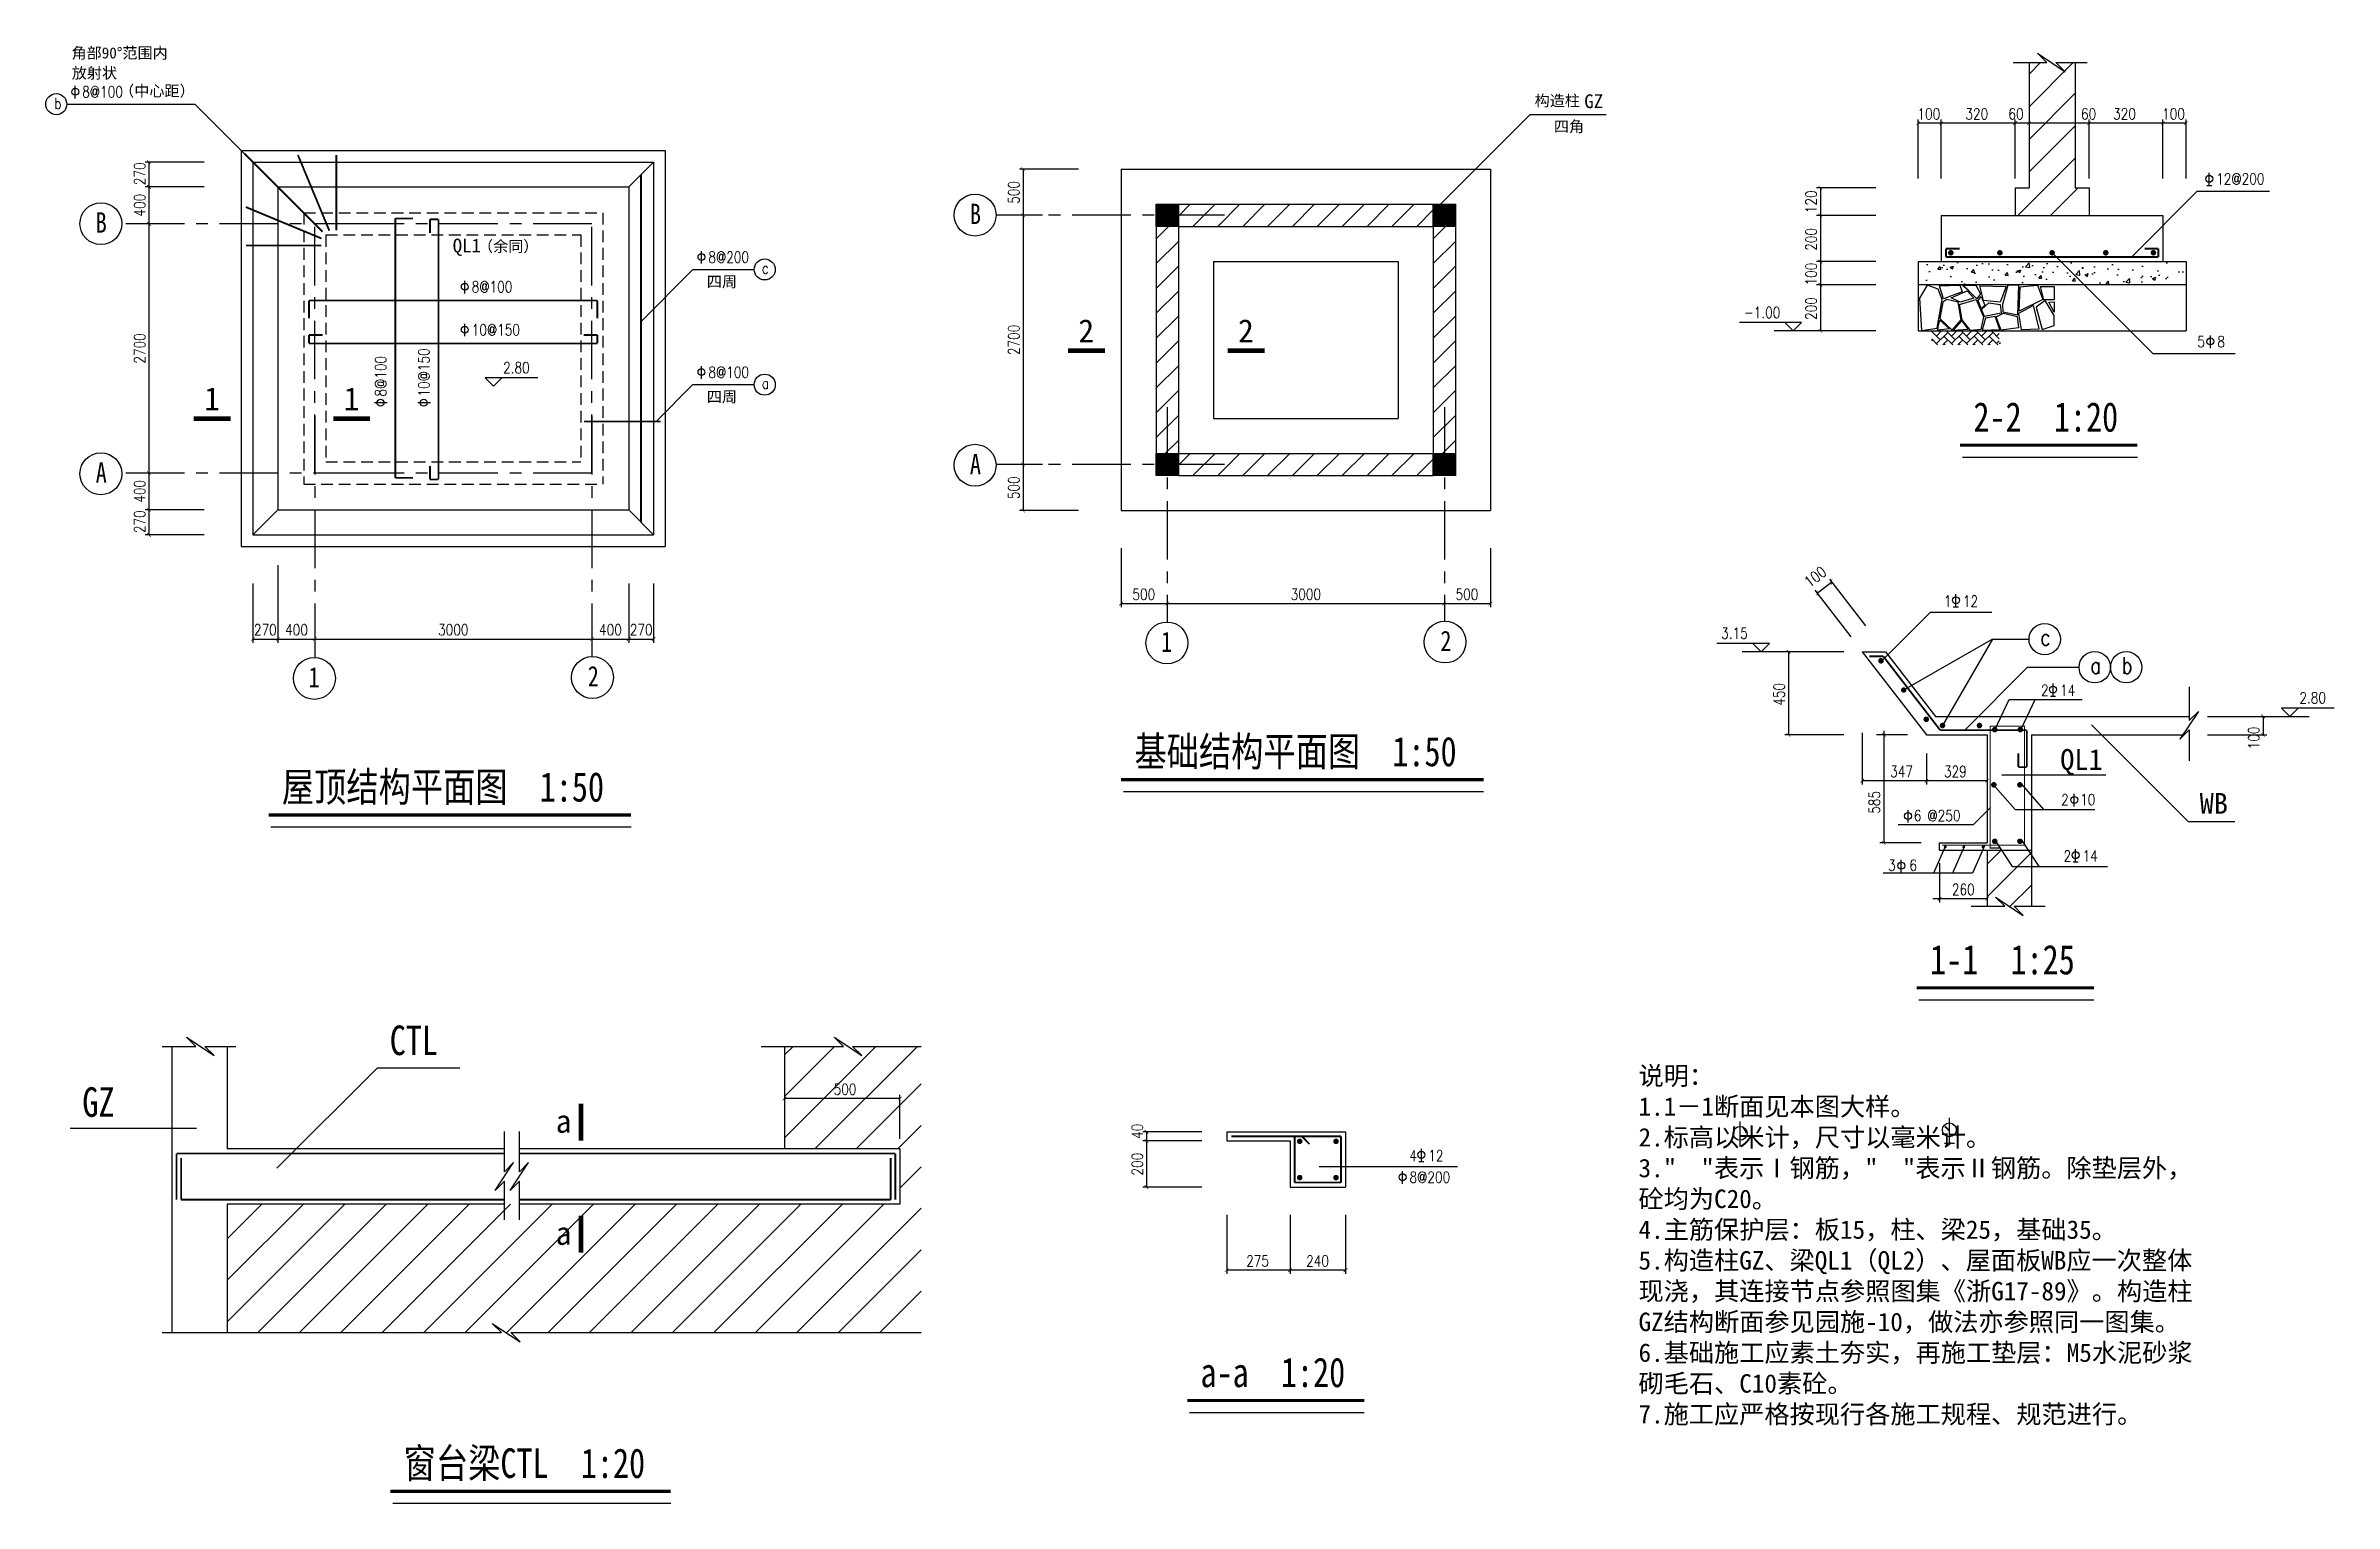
# Model space of a CAD drawing. Extents: x 35843 to 60626, y 52752 to 68544.
import ezdxf
from ezdxf.enums import TextEntityAlignment as Align

# ---------------------------------------------------------------- set-up
doc = ezdxf.new("R2010")
doc.units = 0
doc.header["$LTSCALE"] = 10
for name, pattern in [('CENTER', [50.8, 31.75, -6.35, 6.35, -6.35]), ('CENTERX2', [101.6, 63.5, -12.7, 12.7, -12.7]), ('DASHED', [19.05, 12.7, -6.35])]:
    doc.linetypes.add(name, pattern=pattern)
doc.layers.get('0').update_dxf_attribs({"linetype": 'CONTINUOUS'})
doc.layers.add('INSERT', color=7, linetype='CONTINUOUS')
doc.layers.add('PUB_TITLE', color=4, linetype='CONTINUOUS')
doc.styles.add('DIM_FONT', font='SIMPLEX.shx', dxfattribs={"width": 0.8, "bigfont": 'hztxt.shx'})
doc.styles.add('SONG', font='SimSun.ttf', dxfattribs={"width": 0.8})
pattern_1 = [(45, (-2480.62, 24994.02), (-134.70384, 134.70384), [])]

# ---------------------------------------------------------------- blocks, each defined once
blk = doc.blocks.new('_ARCHTICK')
at = {"color": 0, "linetype": 'BYBLOCK', "const_width": 0.15}
blk.add_lwpolyline([(-0.5, -0.5), (0.5, 0.5)], dxfattribs=at)
blk = doc.blocks.new('A$C096A146E')
at = {"color": 0}
for p, q in [((31.9, 18.7, -2262.8), (0, 50.6, -2262.8)), ((22.3, 0, -2262.8), (0, 22.3, -2262.8)), ((0, 15.1, -2262.8), (3.6, 18.7, -2262.8)), ((17.8, 32.9, -2262.8), (36.2, 51.3, -2262.8)), ((17.8, 4.6, -2262.8), (60.2, 47, -2262.8)), ((41.5, 0, -2262.8), (60.2, 18.7, -2262.8)), ((78.9, 0, -2262.8), (46, 32.9, -2262.8)), ((50.6, 0, -2262.8), (46, 4.6, -2262.8)), ((88.5, 18.7, -2262.8), (55.9, 51.3, -2262.8)), ((74.3, 32.9, -2262.8), (92.8, 51.3, -2262.8)), ((74.3, 4.6, -2262.8), (116.8, 47, -2262.8)), ((98, 0, -2262.8), (116.8, 18.7, -2262.8)), ((135.5, 0, -2262.8), (102.6, 32.9, -2262.8)), ((107.2, 0, -2262.8), (102.6, 4.6, -2262.8)), ((145, 18.7, -2262.8), (112.5, 51.3, -2262.8)), ((130.9, 32.9, -2262.8), (149.3, 51.3, -2262.8)), ((130.9, 4.6, -2262.8), (173.3, 47, -2262.8)), ((154.6, 0, -2262.8), (173.3, 18.7, -2262.8)), ((192, 0, -2262.8), (159.2, 32.9, -2262.8)), ((163.8, 0, -2262.8), (159.2, 4.6, -2262.8)), ((201.6, 18.7, -2262.8), (169, 51.3, -2262.8)), ((187.5, 32.9, -2262.8), (205.9, 51.3, -2262.8)), ((187.5, 4.6, -2262.8), (229.9, 47, -2262.8)), ((211.2, 0, -2262.8), (229.9, 18.7, -2262.8)), ((248.6, 0, -2262.8), (215.7, 32.9, -2262.8)), ((220.3, 0, -2262.8), (215.7, 4.6, -2262.8)), ((254.3, 22.6, -2262.8), (225.6, 51.3, -2262.8)), ((244, 32.9, -2262.8), (254.3, 43.1, -2262.8)), ((244, 4.6, -2262.8), (254.3, 14.8, -2262.8)), ((254.3, 4.6, -891.4), (258.7, 9.1, -891.4))]:
    blk.add_line(p, q, dxfattribs=at)
blk = doc.blocks.new('A$C29364D95')
at = {"layer": 'INSERT', "color": 8, "xscale": 0.5, "yscale": 0.5, "zscale": 0.5}
blk.add_blockref('A$C096A146E', (0, 0, -342.9), dxfattribs=at)
blk = doc.blocks.new('A$C1C4E1B53')
at = {"layer": 'INSERT', "color": 7, "xscale": 3.6, "yscale": 3.6, "zscale": 3.6}
blk.add_blockref('A$C29364D95', (0, 0, 4142), dxfattribs=at)
blk = doc.blocks.new('A$C57DE00CD')
at = {"color": 3, "linetype": 'CONTINUOUS'}
for p, q in [((542, 2202), (622, 2263)), ((609, 2279), (805, 2026)), ((530, 2218), (726, 1965)), ((1280, 2128), (1308, 2128)), ((687, 1885), (137, 1885)), ((387, 1885), (387, 1435)), ((1807, 1645), (1834, 1645)), ((2657, 1535), (3207, 1535)), ((2957, 1535), (2957, 1435)), ((687, 1435), (367, 1435)), ((787, 1446), (787, 1166)), ((1032, 1435), (864, 1435)), ((903, 1457), (903, 850)), ((2657, 1435), (2977, 1435)), ((1134, 1334), (1134, 1166)), ((1463, 1186), (787, 1186)), ((1106, 850), (883, 850)), ((1929, 747), (1956, 747)), ((1206, 740), (1206, 527)), ((1463, 547), (1169, 547))]:
    blk.add_line(p, q, dxfattribs=at)
for p, q in [((787, 1885), (913, 1885)), ((787, 1885), (1134, 1435)), ((913, 1885), (1183, 1535)), ((1183, 1535), (2557, 1535)), ((1134, 1435), (1463, 1435)), ((1463, 1435), (1463, 850)), ((1703, 1435), (1703, 1235)), ((1703, 1435), (2523, 1435)), ((1703, 1235), (1703, 506)), ((1203, 850), (1463, 850)), ((1203, 850), (1203, 810)), ((1203, 810), (1703, 810)), ((1463, 810), (1463, 506))]:
    blk.add_line(p, q)
at = {"color": 21, "linetype": 'CONTINUOUS'}
for p, q in [((1506, 1465), (1582, 1626)), ((1582, 1626), (1977, 1626)), ((1648, 1465), (1723, 1626)), ((1493, 1169), (1615, 1031)), ((1648, 1169), (1769, 1031)), ((1481, 1042), (1387, 948)), ((1615, 1031), (2046, 1031)), ((1387, 948), (982, 948)), ((1239, 837), (1172, 686)), ((1342, 837), (1275, 686)), ((1450, 837), (1384, 686)), ((1384, 686), (900, 686)), ((1598, 722), (2115, 722))]:
    blk.add_line(p, q, dxfattribs=at)
at = {"color": 9, "linetype": 'CONTINUOUS'}
for p, q in [((1463, 735), (1539, 810)), ((1463, 558), (1703, 798)), ((1583, 501), (1703, 621))]:
    blk.add_line(p, q, dxfattribs=at)
at = {"color": 1, "linetype": 'CONTINUOUS'}
for points, const_width in [([(825, 1860), (901, 1860)], 10), ([(901, 1860), (1209, 1460)], 10), ([(1209, 1460), (1678, 1460)], 10), ([(1219, 837), (1665, 837), (1665, 1482), (1479, 1482), (1479, 822), (1535, 822)], 6), ([(1678, 1460), (1678, 1260)], 10), ([(1632, 1260), (1632, 1334)], 10), ([(1632, 1260), (1678, 1260)], 10)]:
    blk.add_lwpolyline(points, dxfattribs=dict(at, const_width=const_width))
for points, const_width in [([(881, 1836, 1), (896, 1836, 1)], 15), ([(1007, 1683, 1), (1016, 1672, 1)], 15), ([(1129, 1525, 1), (1138, 1513, 1)], 15), ([(1214, 1485, 1), (1229, 1485, 1)], 15), ([(1414, 1485, 1), (1429, 1485, 1)], 15), ([(1497, 1463, 1), (1512, 1463, 1)], 15), ([(1635, 1463, 1), (1650, 1463, 1)], 15), ([(1492, 1164, 1), (1507, 1164, 1)], 15), ([(1633, 1164, 1), (1648, 1164, 1)], 15), ([(1497, 858, 1), (1512, 858, 1)], 15), ([(1633, 858, 1), (1648, 858, 1)], 15), ([(1232, 827, 1), (1240, 827, 1)], 7.5), ([(1333, 827, 1), (1340, 827, 1)], 7.5), ([(1437, 827, 1), (1444, 827, 1)], 7.5)]:
    blk.add_lwpolyline(points, format="xyb", close=True, dxfattribs=dict(at, const_width=const_width))
at = {"layer": 'INSERT', "color": 3}
for p, q in [((1294, 2128), (1294, 2196)), ((285, 1930), (0, 1930)), ((240, 1885), (195, 1930)), ((240, 1885), (285, 1930)), ((1820, 1645), (1820, 1713)), ((3102, 1535), (3057, 1580)), ((3342, 1580), (3057, 1580)), ((3102, 1535), (3147, 1580)), ((1035, 959), (1035, 1027)), ((1935, 1047), (1935, 1115)), ((998, 690), (998, 758)), ((1942, 747), (1942, 815))]:
    blk.add_line(p, q, dxfattribs=at)
at = {"layer": 'INSERT', "color": 21, "linetype": 'CONTINUOUS', "ltscale": 2}
for p, q in [((1157, 2100), (886, 1829)), ((1157, 2100), (1489, 2100)), ((1493, 1953), (1011, 1677)), ((1493, 1953), (1221, 1485)), ((1493, 1953), (1690, 1953)), ((1682, 1801), (1342, 1460)), ((1682, 1801), (1960, 1801)), ((2552, 966), (2029, 1489)), ((1542, 1218), (2105, 1218)), ((2552, 966), (2804, 966)), ((1503, 867), (1598, 722)), ((1648, 867), (1743, 722))]:
    blk.add_line(p, q, dxfattribs=at)
at = {"layer": 'INSERT', "color": 9}
for p, q in [((2557, 1694), (2557, 1512)), ((2607, 1562), (2507, 1412)), ((2557, 1512), (2607, 1562)), ((2507, 1412), (2557, 1462)), ((2557, 1462), (2557, 1294)), ((1377, 506), (1559, 506)), ((1559, 506), (1509, 556)), ((1509, 556), (1659, 456)), ((1609, 506), (1777, 506)), ((1659, 456), (1609, 506))]:
    blk.add_line(p, q, dxfattribs=at)
at = {"layer": 'INSERT', "color": 7}
blk.add_line((1094, 0, 171), (2041, 0, 171), dxfattribs=at)
at = {"layer": 'INSERT', "color": 193, "const_width": 17.5, "elevation": 171}
blk.add_lwpolyline([(1082, 64), (2041, 64)], dxfattribs=at)
at = {"layer": 'INSERT', "color": 3}
for centre in [(1294, 2164), (1820, 1680), (1035, 995), (1935, 1082), (998, 726), (1942, 783)]:
    blk.add_circle(centre, 18.8, dxfattribs=at)
at = {"layer": 'INSERT', "color": 7}
for centre in [(1775, 1953), (2046, 1801), (2216, 1801)]:
    blk.add_circle(centre, 85.1, dxfattribs=at)
at = {"layer": 'INSERT', "color": 3, "xscale": 20, "yscale": 20, "zscale": 20}
for p, rotation in [((622, 2263), 41.99999999999996), ((542, 2202), 41.99999999999996), ((387, 1885), 90), ((2957, 1535), 90), ((387, 1435), 90), ((905, 1435), 90), ((2957, 1435), 90), ((903, 850), 90)]:
    blk.add_blockref('_ARCHTICK', p, dxfattribs=dict(at, rotation=rotation))
for p in [(787, 1186), (1134, 1186), (1463, 1186), (1206, 547), (1463, 547)]:
    blk.add_blockref('_ARCHTICK', p, dxfattribs=at)
at = {"color": 3, "linetype": 'BYBLOCK', "style": 'DIM_FONT', "width": 0.8}
blk.add_text('100', height=60, rotation=37.6476, dxfattribs=at).set_placement((502, 2230))
for s, p in [('3.15', (23, 1955)), ('2.80', (3154, 1605))]:
    blk.add_text(s, height=60, dxfattribs=at).set_placement(p)
at = {"layer": 'INSERT', "color": 3, "style": 'DIM_FONT', "width": 0.8}
for s, height, p in [('1', 60, (1229, 2129)), ('12', 60, (1332, 2129)), ('c', 90, (1751, 1919)), ('a', 90, (2022, 1766)), ('b', 90, (2192, 1766)), ('2', 60, (1755, 1646)), ('14', 60, (1858, 1646)), ('6 @250', 60, (1066, 967)), ('2', 60, (1864, 1054)), ('10', 60, (1967, 1054)), ('3', 60, (927, 698)), ('6', 60, (1042, 698)), ('2', 60, (1877, 748)), ('14', 60, (1980, 748))]:
    blk.add_text(s, height=height, dxfattribs=at).set_placement(p)
at = {"layer": 'INSERT', "color": 3, "char_height": 60, "attachment_point": 5, "rotation": 90, "style": 'DIM_FONT'}
for s, insert in [('450', (337, 1654)), ('100', (2907, 1418)), ('585', (853, 1069))]:
    blk.add_mtext(s, dxfattribs=dict(at, insert=insert))
at = {"layer": 'INSERT', "color": 3, "char_height": 60, "attachment_point": 5, "style": 'DIM_FONT'}
for s, insert in [('347', (1000, 1236)), ('329 ', (1291, 1236)), ('260', (1334, 597))]:
    blk.add_mtext(s, dxfattribs=dict(at, insert=insert))
at = {"layer": 'PUB_TITLE', "color": 7, "ltscale": 1000, "style": 'SONG'}
for s, p in [('QL1', (1859, 1245, -2160)), ('WB', (2614, 1007, -2160))]:
    blk.add_text(s, height=112.5, dxfattribs=at).set_placement(p)
at = {"layer": 'PUB_TITLE', "color": 7, "ltscale": 1000, "style": 'SONG', "width": 0.8}
blk.add_text('1-1  1:25', height=160, dxfattribs=at).set_placement((1154, 137, -1114))

msp = doc.modelspace()

# ---------------------------------------------------------------- hatches: boundary and pattern name
at = {"linetype": 'CONTINUOUS'}
h = msp.add_hatch(dxfattribs=at)
h.set_pattern_fill('ANSI31', color=9, scale=60, style=0)
h.set_pattern_definition([(45, (-2480.62, 27694.02), (-134.70384, 134.70384), [])])
h.paths.add_polyline_path([(48109, 66827), (48109, 66587), (50869, 66587), (50869, 66827)])
h = msp.add_hatch(dxfattribs=at)
h.set_pattern_fill('ANSI31', color=9, scale=60, style=0)
h.set_pattern_definition(pattern_1)
h.paths.add_polyline_path([(48109, 66587), (47869, 66587), (47869, 64127), (48109, 64127)])
h = msp.add_hatch(dxfattribs=at)
h.set_pattern_fill('ANSI31', color=9, scale=60, style=0)
h.set_pattern_definition([(45, (519.38, 24994.02), (-134.70384, 134.70384), [])])
h.paths.add_polyline_path([(51109, 66587), (50869, 66587), (50869, 64127), (51109, 64127)])
h = msp.add_hatch(dxfattribs=at)
h.set_pattern_fill('AR-CONC', color=9, scale=2, style=0)
h.set_pattern_definition([(50, (2768.53, 35845.74), (364.3693, -31.8782), [38.1, -419.1]), (355, (2768.53, 35845.74), (-70.4857, 382.1133), [30.48, -335.28]), (100.451, (2798.9, 35843.08), (293.885, 350.2334), [32.38, -356.18]), (46.1842, (2768.53, 35947.34), (542.158, -84.0847), [57.15, -628.65]), (96.6356, (2813.7, 35940.33), (474.8085, 494.851), [48.57, -534.27]), (351.184, (2768.53, 35947.34), (474.809, 494.85), [45.72, -502.92]), (21, (2819.33, 35921.94), (303.2298, -204.531), [38.1, -419.1]), (326, (2819.33, 35921.94), (123.604, 368.376), [30.48, -335.28]), (71.4514, (2844.6, 35904.9), (426.833, 163.8457), [32.38, -356.18]), (37.5, (2768.53, 35845.74), (6.1772, 169.11008), [0, -331.216, 0, -340.36, 0, -336.55]), (7.5, (2768.53, 35845.74), (133.6393, 200.36115), [0, -194.056, 0, -323.596, 0, -128.27]), (327.5, (2655.25, 35845.74), (271.1812, -11.4575), [0, -127, 0, -396.24, 0, -525.78]), (317.5, (2604.45, 35845.74), (296.2584, 50.853), [0, -165.1, 0, -263.144, 0, -373.38])])
h.paths.add_polyline_path([(56121, 66205), (56121, 65955), (59021, 65955), (59021, 66205)])
h = msp.add_hatch(dxfattribs=at)
h.set_pattern_fill('ANSI31', color=9, scale=60, style=0)
h.set_pattern_definition(pattern_1)
h.paths.add_polyline_path([(48109, 64127), (48109, 63887), (50869, 63887), (50869, 64127)])
h = msp.add_hatch(dxfattribs=at)
h.set_pattern_fill('ANSI31', color=9, scale=100, style=0)
h.set_pattern_definition([(45, (0, -602.03), (-224.5064, 224.5064), [])])
h.paths.add_polyline_path([(45324, 54601), (45324, 57702), (44581, 57702), (44681, 57602), (44381, 57802), (44481, 57702), (43843, 57702), (43843, 56591), (45093, 56591), (45093, 55991), (40972, 55991), (40810, 55991), (37809, 55991), (37809, 54601), (40779, 54601), (40679, 54701), (40979, 54501), (40879, 54601)])
h.paths.add_polyline_path([(41326, 55512), (41584, 55512), (41584, 55753), (41326, 55753)], flags=24)
h.paths.add_polyline_path([(44346, 57327), (44653, 57327), (44653, 57147), (44346, 57147)], flags=24)
at = {"layer": 'INSERT'}
for points in [[(47869, 66827), (48109, 66827), (48109, 66587), (47869, 66587)], [(50869, 66827), (51109, 66827), (51109, 66587), (50869, 66587)], [(47869, 64127), (48109, 64127), (48109, 63887), (47869, 63887)], [(50869, 64127), (51109, 64127), (51109, 63887), (50869, 63887)]]:
    msp.add_hatch(color=9, dxfattribs=at).paths.add_polyline_path(points)

# ---------------------------------------------------------------- linework, layer by layer
for p, q in [((57321, 68363), (57321, 67005)), ((57821, 68363), (57821, 67005)), ((57171, 67005), (57171, 66705)), ((57171, 67005), (57321, 67005)), ((57821, 67005), (57971, 67005)), ((57971, 67005), (57971, 66705)), ((56371, 66705), (56371, 66205)), ((56371, 66705), (58771, 66705)), ((58771, 66705), (58771, 66205)), ((56121, 66205), (59021, 66205)), ((56121, 66205), (56121, 65955)), ((56371, 66205), (58771, 66205)), ((59021, 66205), (59021, 65955)), ((59021, 65955), (56121, 65955))]:
    msp.add_line(p, q)
at = {"color": 9, "linetype": 'CONTINUOUS'}
for p, q in [((57321, 67884), (57800, 68363)), ((57321, 68237), (57447, 68363)), ((57321, 67530), (57821, 68030)), ((57321, 67177), (57821, 67677)), ((57199, 66705), (57821, 67327)), ((57552, 66705), (57852, 67005))]:
    msp.add_line(p, q, dxfattribs=at)
at = {"color": 3, "linetype": 'CONTINUOUS'}
for p, q in [((56121, 67105), (56121, 67745)), ((59021, 67705), (56121, 67705)), ((56371, 67105), (56371, 67745)), ((57171, 67105), (57171, 67745)), ((57971, 67105), (57971, 67745)), ((58771, 67105), (58771, 67745)), ((59021, 67105), (59021, 67745)), ((42156, 67014), (42426, 67284)), ((55661, 67005), (55021, 67005)), ((55061, 67005), (55061, 65455)), ((59245, 67030), (59300, 67030)), ((55661, 66705), (55021, 66705)), ((55661, 66205), (55021, 66205)), ((55661, 65955), (55021, 65955)), ((55661, 65455), (54561, 65455)), ((38086, 63244), (38356, 63514)), ((42156, 63514), (42426, 63244)), ((45093, 57137), (43843, 57137)), ((45093, 56700), (45093, 57177)), ((48363, 56777), (47723, 56777)), ((47763, 56777), (47763, 56177)), ((48363, 56677), (47723, 56677)), ((50713, 56455), (50767, 56455)), ((48363, 56177), (47723, 56177)), ((48632, 55877), (48632, 55237)), ((49319, 55877), (49319, 55237)), ((49919, 55877), (49919, 55237)), ((49919, 55277), (48632, 55277))]:
    msp.add_line(p, q, dxfattribs=at)
at = {"color": 6, "linetype": 'CENTERX2'}
for p, q in [((41756, 66614), (38756, 66614)), ((38756, 63914), (38756, 66614)), ((41756, 63914), (41756, 66614)), ((41756, 63914), (38756, 63914))]:
    msp.add_line(p, q, dxfattribs=at)
at = {"color": 7, "linetype": 'CONTINUOUS'}
for p, q in [((48632, 56777), (48632, 56677)), ((49919, 56777), (49919, 56177)), ((54192, 56616), (54192, 56889)), ((56458, 56654), (56458, 56927)), ((49319, 56677), (49319, 56177)), ((56404, 56654), (56513, 56654))]:
    msp.add_line(p, q, dxfattribs=at)
at = {"color": 1, "linetype": 'CONTINUOUS', "const_width": 20}
for points in [[(37995, 67375), (38840, 66529)], [(38574, 67360), (38914, 66540)], [(38990, 67360), (38990, 66544)], [(42290, 63380), (42290, 67148)], [(38010, 66796), (38829, 66456)], [(39628, 63862), (39628, 66673)], [(39628, 66673), (39819, 66673)], [(40005, 66664), (40005, 66516)], [(40005, 66664), (40096, 66664)], [(40096, 63845), (40096, 66664)], [(38010, 66380), (38826, 66380)], [(56421, 66346), (56421, 66255)], [(56421, 66346), (56569, 66346)], [(56421, 66255), (58721, 66255)], [(58721, 66346), (58574, 66346)], [(58721, 66346), (58721, 66255)], [(38694, 65783), (41817, 65783)], [(38694, 65783), (38694, 65592)], [(41817, 65783), (41817, 65592)], [(38694, 65409), (38841, 65409)], [(38694, 65409), (38694, 65318)], [(38694, 65318), (41817, 65318)], [(41817, 65409), (41670, 65409)], [(41817, 65409), (41817, 65318)], [(41671, 64473), (42502, 64473)], [(40005, 63845), (40005, 63990)], [(39628, 63862), (39819, 63862)], [(40005, 63845), (40096, 63845)], [(37259, 56541), (40810, 56541)], [(37259, 56541), (37259, 56041)], [(45043, 56541), (40972, 56541)], [(45043, 56541), (45043, 56041)], [(48682, 56727), (49869, 56727)], [(49369, 56727), (49369, 56227)], [(49527, 56644), (49445, 56727)], [(49869, 56727), (49869, 56227)], [(40810, 56041), (37309, 56041)], [(40972, 56041), (44993, 56041)], [(49369, 56227), (49869, 56227)]]:
    msp.add_lwpolyline(points, dxfattribs=at)
at = {"color": 1, "linetype": 'CONTINUOUS', "const_width": 30}
for points in [[(56459, 66301, -1), (56489, 66301, -1)], [(56990, 66301, -1), (57020, 66301, -1)], [(57556, 66301, -1), (57586, 66301, -1)], [(58137, 66301, -1), (58167, 66301, -1)], [(58653, 66301, -1), (58683, 66301, -1)], [(49408, 56673, 1), (49438, 56673, 1)], [(49801, 56673, 1), (49831, 56673, 1)], [(49408, 56280, -1), (49438, 56280, -1)], [(49801, 56280, -1), (49831, 56280, -1)]]:
    msp.add_lwpolyline(points, format="xyb", close=True, dxfattribs=at)
at = {"color": 1, "linetype": 'CONTINUOUS'}
for points in [[(37309, 56494, 20, 20, 0), (37309, 56041, 20, 20, 0)], [(44993, 56494, 20, 20, 0), (44993, 56041, 20, 20, 0)]]:
    msp.add_lwpolyline(points, format="xyseb", dxfattribs=at)
at = {"color": 7, "linetype": 'CONTINUOUS'}
for centre in [(54192, 56760), (56458, 56797)]:
    msp.add_circle(centre, 75, dxfattribs=at)
at = {"layer": 'INSERT', "color": 9}
for p, q in [((57413, 68463), (57713, 68263)), ((57513, 68363), (57413, 68463)), ((57150, 68363), (57513, 68363)), ((57613, 68363), (57950, 68363)), ((57713, 68263), (57613, 68363)), ((56121, 65955), (56121, 65455)), ((56219, 65949, -2842), (56135, 65808, -2842)), ((56337, 65906, -2842), (56219, 65949, -2842)), ((56351, 65943, -2842), (56572, 65949, -2842)), ((56396, 65802, -2842), (56351, 65943, -2842)), ((56572, 65949, -2842), (56597, 65876, -2842)), ((56661, 65894, -2842), (56597, 65949, -2842)), ((56597, 65949, -2842), (56744, 65949, -2842)), ((56744, 65949, -2842), (56794, 65857, -2842)), ((56828, 65784, -2842), (56789, 65943, -2842)), ((56789, 65943, -2842), (57074, 65937, -2842)), ((57074, 65937, -2842), (57010, 65765, -2842)), ((57093, 65949, -2842), (57034, 65741, -2842)), ((57211, 65949, -2842), (57093, 65949, -2842)), ((57201, 65630, -2842), (57211, 65949, -2842)), ((57216, 65667, -2842), (57226, 65931, -2842)), ((57226, 65931, -2842), (57413, 65949, -2842)), ((57413, 65949, -2842), (57472, 65796, -2842)), ((57482, 65790, -2842), (57447, 65937, -2842)), ((57447, 65937, -2842), (57595, 65937, -2842)), ((57595, 65937, -2842), (57595, 65792, -2842)), ((59021, 65955), (59021, 65455)), ((56135, 65808, -2842), (56155, 65458, -2842)), ((56327, 65483, -2842), (56381, 65796, -2842)), ((56381, 65796, -2842), (56337, 65906, -2842)), ((56386, 65765, -2842), (56356, 65587, -2842)), ((56430, 65796, -2842), (56386, 65765, -2842)), ((56597, 65876, -2842), (56396, 65802, -2842)), ((56553, 65765, -2842), (56430, 65796, -2842)), ((56479, 65814, -2842), (56651, 65888, -2842)), ((56577, 65765, -2842), (56479, 65814, -2842)), ((56587, 65575, -2842), (56553, 65765, -2842)), ((56568, 65741, -2842), (56749, 65796, -2842)), ((56597, 65575, -2842), (56568, 65741, -2842)), ((56725, 65808, -2842), (56577, 65765, -2842)), ((56651, 65888, -2842), (56725, 65808, -2842)), ((56754, 65802, -2842), (56661, 65894, -2842)), ((56749, 65796, -2842), (56828, 65605, -2842)), ((56794, 65857, -2842), (56754, 65802, -2842)), ((56769, 65784, -2842), (56803, 65827, -2842)), ((56803, 65698, -2842), (56769, 65784, -2842)), ((56803, 65827, -2842), (56843, 65734, -2842)), ((56843, 65734, -2842), (56803, 65698, -2842)), ((56808, 65685, -2842), (56887, 65759, -2842)), ((56838, 65612, -2842), (56808, 65685, -2842)), ((57010, 65765, -2842), (56828, 65784, -2842)), ((56887, 65759, -2842), (57010, 65741, -2842)), ((57010, 65741, -2842), (57020, 65648, -2842)), ((57034, 65741, -2842), (57039, 65661, -2842)), ((57369, 65728, -2842), (57206, 65642, -2842)), ((57472, 65796, -2842), (57216, 65667, -2842)), ((57432, 65476, -2842), (57369, 65728, -2842)), ((57496, 65784, -2842), (57398, 65710, -2842)), ((57398, 65710, -2842), (57462, 65470, -2842)), ((57595, 65792, -2842), (57482, 65790, -2842)), ((57595, 65621, -2842), (57496, 65784, -2842)), ((57536, 65765, -2842), (57595, 65769, -2842)), ((57595, 65656, -2842), (57536, 65765, -2842)), ((57595, 65769, -2842), (57595, 65656, -2842)), ((56121, 65455), (59021, 65455)), ((56155, 65458, -2842), (56327, 65483, -2842)), ((56332, 65464, -2842), (56342, 65519, -2842)), ((56459, 65476, -2842), (56332, 65464, -2842)), ((56342, 65519, -2842), (56356, 65569, -2842)), ((56356, 65587, -2842), (56489, 65464, -2842)), ((56356, 65569, -2842), (56459, 65476, -2842)), ((56489, 65464, -2842), (56587, 65575, -2842)), ((56499, 65458, -2842), (56592, 65562, -2842)), ((56661, 65470, -2842), (56499, 65458, -2842)), ((56592, 65562, -2842), (56661, 65470, -2842)), ((56686, 65458, -2842), (56597, 65575, -2842)), ((56799, 65470, -2842), (56686, 65458, -2842)), ((56828, 65605, -2842), (56799, 65470, -2842)), ((56848, 65593, -2842), (56813, 65464, -2842)), ((56813, 65464, -2842), (57005, 65470, -2842)), ((57020, 65648, -2842), (56838, 65612, -2842)), ((56956, 65612, -2842), (56848, 65593, -2842)), ((57005, 65470, -2842), (56956, 65612, -2842)), ((56966, 65605, -2842), (57044, 65648, -2842)), ((57020, 65464, -2842), (56966, 65605, -2842)), ((57206, 65489, -2842), (57020, 65464, -2842)), ((57039, 65661, -2842), (57201, 65630, -2842)), ((57044, 65648, -2842), (57192, 65612, -2842)), ((57192, 65612, -2842), (57206, 65489, -2842)), ((57206, 65642, -2842), (57236, 65470, -2842)), ((57236, 65470, -2842), (57432, 65476, -2842)), ((57462, 65470, -2842), (57595, 65514, -2842)), ((57595, 65514, -480), (57595, 65621, -2842)), ((37367, 57802), (37667, 57602)), ((37467, 57702), (37367, 57802)), ((44381, 57802), (44681, 57602)), ((44481, 57702), (44381, 57802)), ((37103, 57702), (37467, 57702)), ((37567, 57702), (37903, 57702)), ((37667, 57602), (37567, 57702)), ((43591, 57702), (44481, 57702)), ((44581, 57702), (45324, 57702)), ((44681, 57602), (44581, 57702)), ((40810, 56342), (40810, 56781)), ((40972, 56342), (40972, 56781)), ((40710, 56142), (40910, 56442)), ((40910, 56442), (40810, 56342)), ((40872, 56142), (41072, 56442)), ((41072, 56442), (40972, 56342)), ((40810, 56242), (40710, 56142)), ((40810, 55822), (40810, 56242)), ((40972, 56242), (40872, 56142)), ((40972, 55822), (40972, 56242)), ((37103, 54601), (40779, 54601)), ((40779, 54601), (40679, 54701)), ((40679, 54701), (40979, 54501)), ((40879, 54601), (45324, 54601)), ((40979, 54501), (40879, 54601))]:
    msp.add_line(p, q, dxfattribs=at)
at = {"layer": 'INSERT', "color": 21, "linetype": 'CONTINUOUS', "ltscale": 2}
for p, q in [((36070, 67911), (37459, 67911)), ((37459, 67911), (38086, 67284)), ((51919, 67800), (50944, 66825)), ((51919, 67800), (52740, 67800)), ((58431, 66255), (59143, 66967)), ((59143, 66967), (59924, 66967)), ((57571, 66301), (58661, 65211)), ((42851, 66120), (42290, 65558)), ((42851, 66120), (43516, 66120)), ((58661, 65211), (59553, 65211)), ((42851, 64872), (42452, 64473)), ((42851, 64872), (43516, 64872)), ((38347, 56381), (39437, 57471)), ((39437, 57471), (40329, 57471)), ((36107, 56817), (37474, 56817)), ((49635, 56399), (51131, 56399))]:
    msp.add_line(p, q, dxfattribs=at)
at = {"layer": 'INSERT', "color": 3}
for p, q in [((36163, 67974), (36163, 68111)), ((37560, 67284), (36920, 67284)), ((36960, 67284), (36960, 66614)), ((47027, 67207), (46387, 67207)), ((46427, 67207), (46427, 66707)), ((59273, 67030), (59273, 67167)), ((37560, 67014), (36920, 67014)), ((46638, 66707), (46387, 66707)), ((46427, 66747), (46427, 63507)), ((37171, 66614), (36920, 66614)), ((36960, 66654), (36960, 63244)), ((42944, 66183), (42944, 66320)), ((40381, 65861), (40381, 65998)), ((40381, 65396), (40381, 65532)), ((54857, 65545), (54187, 65545)), ((54767, 65455), (54677, 65545)), ((54767, 65455), (54857, 65545)), ((59285, 65268), (59285, 65404)), ((40693, 64857), (40603, 64947)), ((41173, 64947), (40603, 64947)), ((40693, 64857), (40783, 64947)), ((42944, 64936), (42944, 65072)), ((39540, 64676), (39403, 64676)), ((40008, 64676), (39872, 64676)), ((46638, 64007), (46387, 64007)), ((37171, 63914), (36920, 63914)), ((37560, 63514), (36920, 63514)), ((47027, 63507), (46387, 63507)), ((37560, 63244), (36920, 63244)), ((47489, 63100), (47489, 62460)), ((51489, 63100), (51489, 62460)), ((38086, 62716), (38086, 62076)), ((38356, 62916), (38356, 62076)), ((42156, 62716), (42156, 62076)), ((42426, 62716), (42426, 62076)), ((47489, 62500), (51489, 62500)), ((47989, 62514), (47989, 62460)), ((50989, 62514), (50989, 62460)), ((38086, 62116), (42426, 62116)), ((38756, 62130), (38756, 62076)), ((41756, 62130), (41756, 62076)), ((50740, 56455), (50740, 56591)), ((50537, 56213), (50537, 56350))]:
    msp.add_line(p, q, dxfattribs=at)
at = {"layer": 'INSERT', "color": 7}
for p, q in [((37960, 67410), (37960, 63118)), ((37960, 67410), (42552, 67410)), ((38086, 67284), (42426, 67284)), ((38086, 67284), (38086, 63244)), ((42426, 67284), (42426, 63244)), ((42552, 67410), (42552, 63118)), ((47489, 67207), (51489, 67207)), ((47489, 67207), (47489, 63507)), ((51489, 67207), (51489, 63507)), ((38356, 67014), (38356, 63514)), ((38356, 67014), (42156, 67014)), ((42156, 67014), (42156, 63514)), ((48109, 66827), (50869, 66827)), ((38876, 66494), (38876, 66494)), ((47869, 66587), (47869, 64127)), ((48109, 66587), (48109, 64127)), ((48109, 66587), (50869, 66587)), ((48109, 66587), (48109, 66587)), ((50869, 66587), (50869, 64127)), ((51109, 66587), (51109, 64127)), ((48489, 66207), (48489, 64507)), ((48489, 66207), (50489, 66207)), ((50489, 66207), (50489, 64507)), ((48489, 64507), (50489, 64507)), ((48109, 64127), (50869, 64127)), ((56600, 64087, 343), (58494, 64087, 343)), ((48109, 63887), (50869, 63887)), ((38356, 63514), (42156, 63514)), ((47489, 63507), (51489, 63507)), ((38086, 63244), (42426, 63244)), ((37960, 63118), (42552, 63118)), ((47514, 60463, 343), (51414, 60463, 343)), ((38281, 60080, 343), (42181, 60080, 343)), ((37209, 57702), (37209, 54601)), ((37809, 57702), (37809, 56591)), ((43843, 57702), (43843, 56591)), ((48632, 56777), (49919, 56777)), ((40810, 56591), (37809, 56591)), ((45093, 56591), (40972, 56591)), ((45093, 56591), (45093, 55991)), ((48632, 56677), (49319, 56677)), ((49319, 56177), (49919, 56177)), ((37809, 55991), (37809, 54601)), ((40810, 55991), (37809, 55991)), ((45093, 55991), (40972, 55991)), ((48229, 53736, 343), (50122, 53736, 343)), ((39600, 52752, 343), (42612, 52752, 343))]:
    msp.add_line(p, q, dxfattribs=at)
at = {"layer": 'INSERT', "color": 3, "linetype": 'DASHED'}
for p, q in [((38636, 66734), (41876, 66734)), ((38636, 66734), (38636, 63794)), ((41876, 66734), (41876, 63794)), ((38876, 66494), (41636, 66494)), ((38876, 66494), (38876, 64034)), ((41636, 66494), (41636, 64034)), ((38876, 64034), (41636, 64034)), ((38636, 63794), (41876, 63794))]:
    msp.add_line(p, q, dxfattribs=at)
at = {"layer": 'INSERT', "color": 21, "linetype": 'CENTER', "ltscale": 2}
for p, q in [((48609, 66707), (46134, 66707)), ((39376, 66614), (36667, 66614)), ((38756, 64534), (38756, 61916)), ((41756, 64534), (41756, 61926)), ((47989, 64627), (47989, 62300)), ((50989, 64627), (50989, 62310)), ((48609, 64007), (46134, 64007)), ((39376, 63914), (36666, 63914))]:
    msp.add_line(p, q, dxfattribs=at)
at = {"layer": 'INSERT', "color": 9}
for points in [[(47869, 66827), (48109, 66827), (48109, 66587), (47869, 66587)], [(50869, 66827), (51109, 66827), (51109, 66587), (50869, 66587)], [(47869, 64127), (48109, 64127), (48109, 63887), (47869, 63887)], [(50869, 64127), (51109, 64127), (51109, 63887), (50869, 63887)]]:
    msp.add_lwpolyline(points, close=True, dxfattribs=at)
at = {"layer": 'INSERT', "color": 7, "const_width": 50, "elevation": -549}
for points in [[(46913, 65239), (47313, 65239)], [(48642, 65239), (49042, 65239)], [(37445, 64503), (37845, 64503)], [(38956, 64503), (39356, 64503)], [(41639, 56682), (41639, 57082)], [(41639, 55468), (41639, 55868)]]:
    msp.add_lwpolyline(points, dxfattribs=at)
at = {"layer": 'INSERT', "color": 193, "const_width": 35, "elevation": 343}
for points in [[(56575, 64216), (58494, 64216)], [(47489, 60592), (51414, 60592)], [(38256, 60208), (42181, 60208)], [(48204, 53865), (50122, 53865)], [(39575, 52880), (42612, 52880)]]:
    msp.add_lwpolyline(points, dxfattribs=at)
at = {"layer": 'INSERT', "color": 7}
for centre, radius in [((35957, 67911), 114), ((45907, 66709, -686), 227), ((36440, 66616, -686), 227), ((43629, 66120), 114), ((43629, 64872), 114), ((45907, 63999, -686), 227), ((36440, 63906, -686), 227), ((47985, 62073, -686), 227), ((50996, 62083, -686), 227), ((38752, 61689, -686), 227), ((41763, 61699, -686), 227)]:
    msp.add_circle(centre, radius, dxfattribs=at)
at = {"layer": 'INSERT', "color": 3}
for centre in [(36163, 68046), (59273, 67102), (42944, 66255), (40381, 65933), (40381, 65467), (59285, 65340), (42944, 65008), (39468, 64676), (39936, 64676), (50740, 56527), (50537, 56285)]:
    msp.add_circle(centre, 37.5, dxfattribs=at)

# ---------------------------------------------------------------- block references
at = {"color": 21, "linetype": 'CONTINUOUS', "xscale": 2, "yscale": 2, "zscale": 2}
msp.add_blockref('A$C57DE00CD', (53941, 58208), dxfattribs=at)
at = {"layer": 'INSERT', "color": 3, "xscale": 40, "yscale": 40, "zscale": 40}
for p in [(56121, 67705), (56371, 67705), (57171, 67705), (57321, 67705), (57971, 67705), (58771, 67705), (59021, 67705), (50989, 62500), (41756, 62116), (43843, 57137), (45093, 57137), (48632, 55277), (49319, 55277), (49919, 55277)]:
    msp.add_blockref('_ARCHTICK', p, dxfattribs=at)
for p, rotation in [((36960, 67284), 90), ((46427, 67207), 90), ((36960, 67014), 90), ((55061, 67005), 90), ((46427, 66707), 90), ((55061, 66705), 90), ((36960, 66614), 90), ((55061, 66205), 90), ((55061, 65955), 90), ((55061, 65455), 90), ((46427, 64007), 270), ((36960, 63914), 270), ((36960, 63514), 90), ((46427, 63507), 90), ((36960, 63244), 90), ((47489, 62500), 180), ((47989, 62500), 180), ((51489, 62500), 180), ((38086, 62116), 180), ((38356, 62116), 180), ((38756, 62116), 180), ((42156, 62116), 180), ((42426, 62116), 180), ((47763, 56777), 90), ((47763, 56677), 90), ((47763, 56177), 90)]:
    msp.add_blockref('_ARCHTICK', p, dxfattribs=dict(at, rotation=rotation))
at = {"layer": 'INSERT', "color": 9, "xscale": 1.600000000093132, "yscale": 1.599999999976717, "zscale": 1.6}
msp.add_blockref('A$C1C4E1B53', (56267, 65303), dxfattribs=at)

# ---------------------------------------------------------------- texts
at = {"color": 3, "linetype": 'BYBLOCK', "style": 'DIM_FONT', "width": 0.8}
for s, p in [('-1.00', (54233, 65594)), ('2.80', (40796, 64996))]:
    msp.add_text(s, height=120, dxfattribs=at).set_placement(p)
at = {"color": 7, "linetype": 'CONTINUOUS', "insert": (53092, 57484), "char_height": 200, "width": 6000, "attachment_point": 1}
msp.add_mtext('\\f宋体|b0|i0|c134|p54;说明：\\P1.1－1断面见本图大样。\\P2.标高以米计，尺寸以毫米计。\\P3."  "表示Ⅰ钢筋，"  "表示Ⅱ钢筋。除垫层外，砼均为C20。\\P4.主筋保护层：板15，柱、梁25，基础35。\\P5.构造柱GZ、梁QL1（QL2）、屋面板WB应一次整体现浇，其连接节点参照图集《浙G17-89》。构造柱GZ结构断面参见园施-10，做法亦参照同一图集。\\P6.基础施工应素土夯实，再施工垫层：M5水泥砂浆砌毛石、C10素砼。\\P7.施工应严格按现行各施工规程、规范进行。', dxfattribs=at)
at = {"layer": 'INSERT', "color": 3, "style": 'DIM_FONT', "width": 0.8}
for s, p in [('b', (35935, 67859)), ('8@100', (36238, 67985)), ('12@200', (59348, 67041)), ('8@200', (43019, 66193)), ('8@100', (40456, 65872)), ('c', (43598, 66074)), ('10@150', (40456, 65406)), ('5', (59144, 65278)), ('8', (59360, 65278)), ('8@100', (43019, 64946)), ('a', (43598, 64827)), ('4', (50610, 56458)), ('12', (50815, 56458)), ('8@200', (50612, 56224))]:
    msp.add_text(s, height=120, dxfattribs=at).set_placement(p)
for s, p in [('10@150', (39998, 64743)), ('8@100', (39530, 64743))]:
    msp.add_text(s, height=120, rotation=90, dxfattribs=at).set_placement(p)
at = {"layer": 'INSERT', "color": 3, "char_height": 120, "attachment_point": 5, "style": 'DIM_FONT'}
for s, insert in [('100', (56236, 67805)), ('320', (56755, 67805)), ('60', (57180, 67805)), ('60', (57966, 67805)), ('320', (58355, 67805)), ('100', (58886, 67805)), ('500', (47734, 62600)), ('\\A1;3000', (49489, 62600)), ('500', (51234, 62600)), ('270', (38221, 62216)), ('400', (38558, 62216)), ('\\A1;3000', (40256, 62216)), ('400', (41958, 62216)), ('270', (42291, 62216)), ('500', (44499, 57237)), ('275', (48967, 55377)), ('240', (49616, 55377))]:
    msp.add_mtext(s, dxfattribs=dict(at, insert=insert))
at = {"layer": 'INSERT', "color": 3, "char_height": 120, "attachment_point": 5, "rotation": 90, "style": 'DIM_FONT'}
for s, insert in [('270', (36860, 67157)), ('400', (36860, 66816)), ('500', (46327, 66955)), ('120', (54961, 66853)), ('200', (54961, 66446)), ('100', (54961, 66070)), ('200', (54961, 65696)), ('\\A1;2700', (46327, 65357)), ('\\A1;2700', (36860, 65264)), ('400', (36860, 63716)), ('500', (46327, 63755)), ('270', (36860, 63387)), ('40', (47663, 56782)), ('200', (47663, 56426))]:
    msp.add_mtext(s, dxfattribs=dict(at, insert=insert))
at = {"layer": 'PUB_TITLE', "color": 7, "ltscale": 1000, "style": 'SONG'}
for s, height, p in [('角部90°范围内', 120, (36122, 68406, -2229)), ('放射状', 120, (36125, 68189, -2229)), ('（中心距）', 120, (36638, 67995, -2229)), ('构造柱', 120, (51967, 67889, -2229)), ('GZ', 150, (52505, 67868, -2880)), ('四角', 120, (52175, 67609, -2229)), ('QL1', 150, (40250, 66304, -2880)), ('（余同）', 120, (40524, 66311, -2229)), ('四周', 120, (43002, 65928, -2229)), ('2', 250, (47026, 65330, -2880)), ('2', 250, (48755, 65330, -2880)), ('1', 250, (37559, 64593, -2880)), ('1', 250, (39069, 64593, -2880)), ('四周', 120, (43002, 64681, -2229)), ('a', 250, (41366, 56766, -2880)), ('a', 250, (41366, 55552, -2880))]:
    msp.add_text(s, height=height, dxfattribs=at).set_placement(p)
at = {"layer": 'PUB_TITLE', "color": 7, "ltscale": 1000, "style": 'SONG', "width": 0.8}
for s, p in [('B', (36444, 66519)), ('B', (45911, 66612)), ('A', (36444, 63809)), ('A', (45911, 63902))]:
    msp.add_text(s, height=220, dxfattribs=at).set_placement(p, align=Align.CENTER)
for s, height, p in [('2-2  1:20', 320, (56719, 64362, -2229)), ('1', 220, (47922, 61976, -3257)), ('2', 220, (50946, 61986, -3257)), ('1', 220, (38689, 61593, -3257)), ('2', 220, (41713, 61603, -3257)), ('基础结构平面图  1:50', 320, (47633, 60737, -2229)), ('屋顶结构平面图  1:50', 320, (38400, 60354, -2229)), ('CTL', 320, (39568, 57608, -2229)), ('GZ', 320, (36239, 56939, -2229)), ('a-a  1:20', 320, (48348, 54010, -2229)), ('窗台梁CTL  1:20', 320, (39719, 53026, -2229))]:
    msp.add_text(s, height=height, dxfattribs=at).set_placement(p)

doc.saveas('drawing.dxf')
